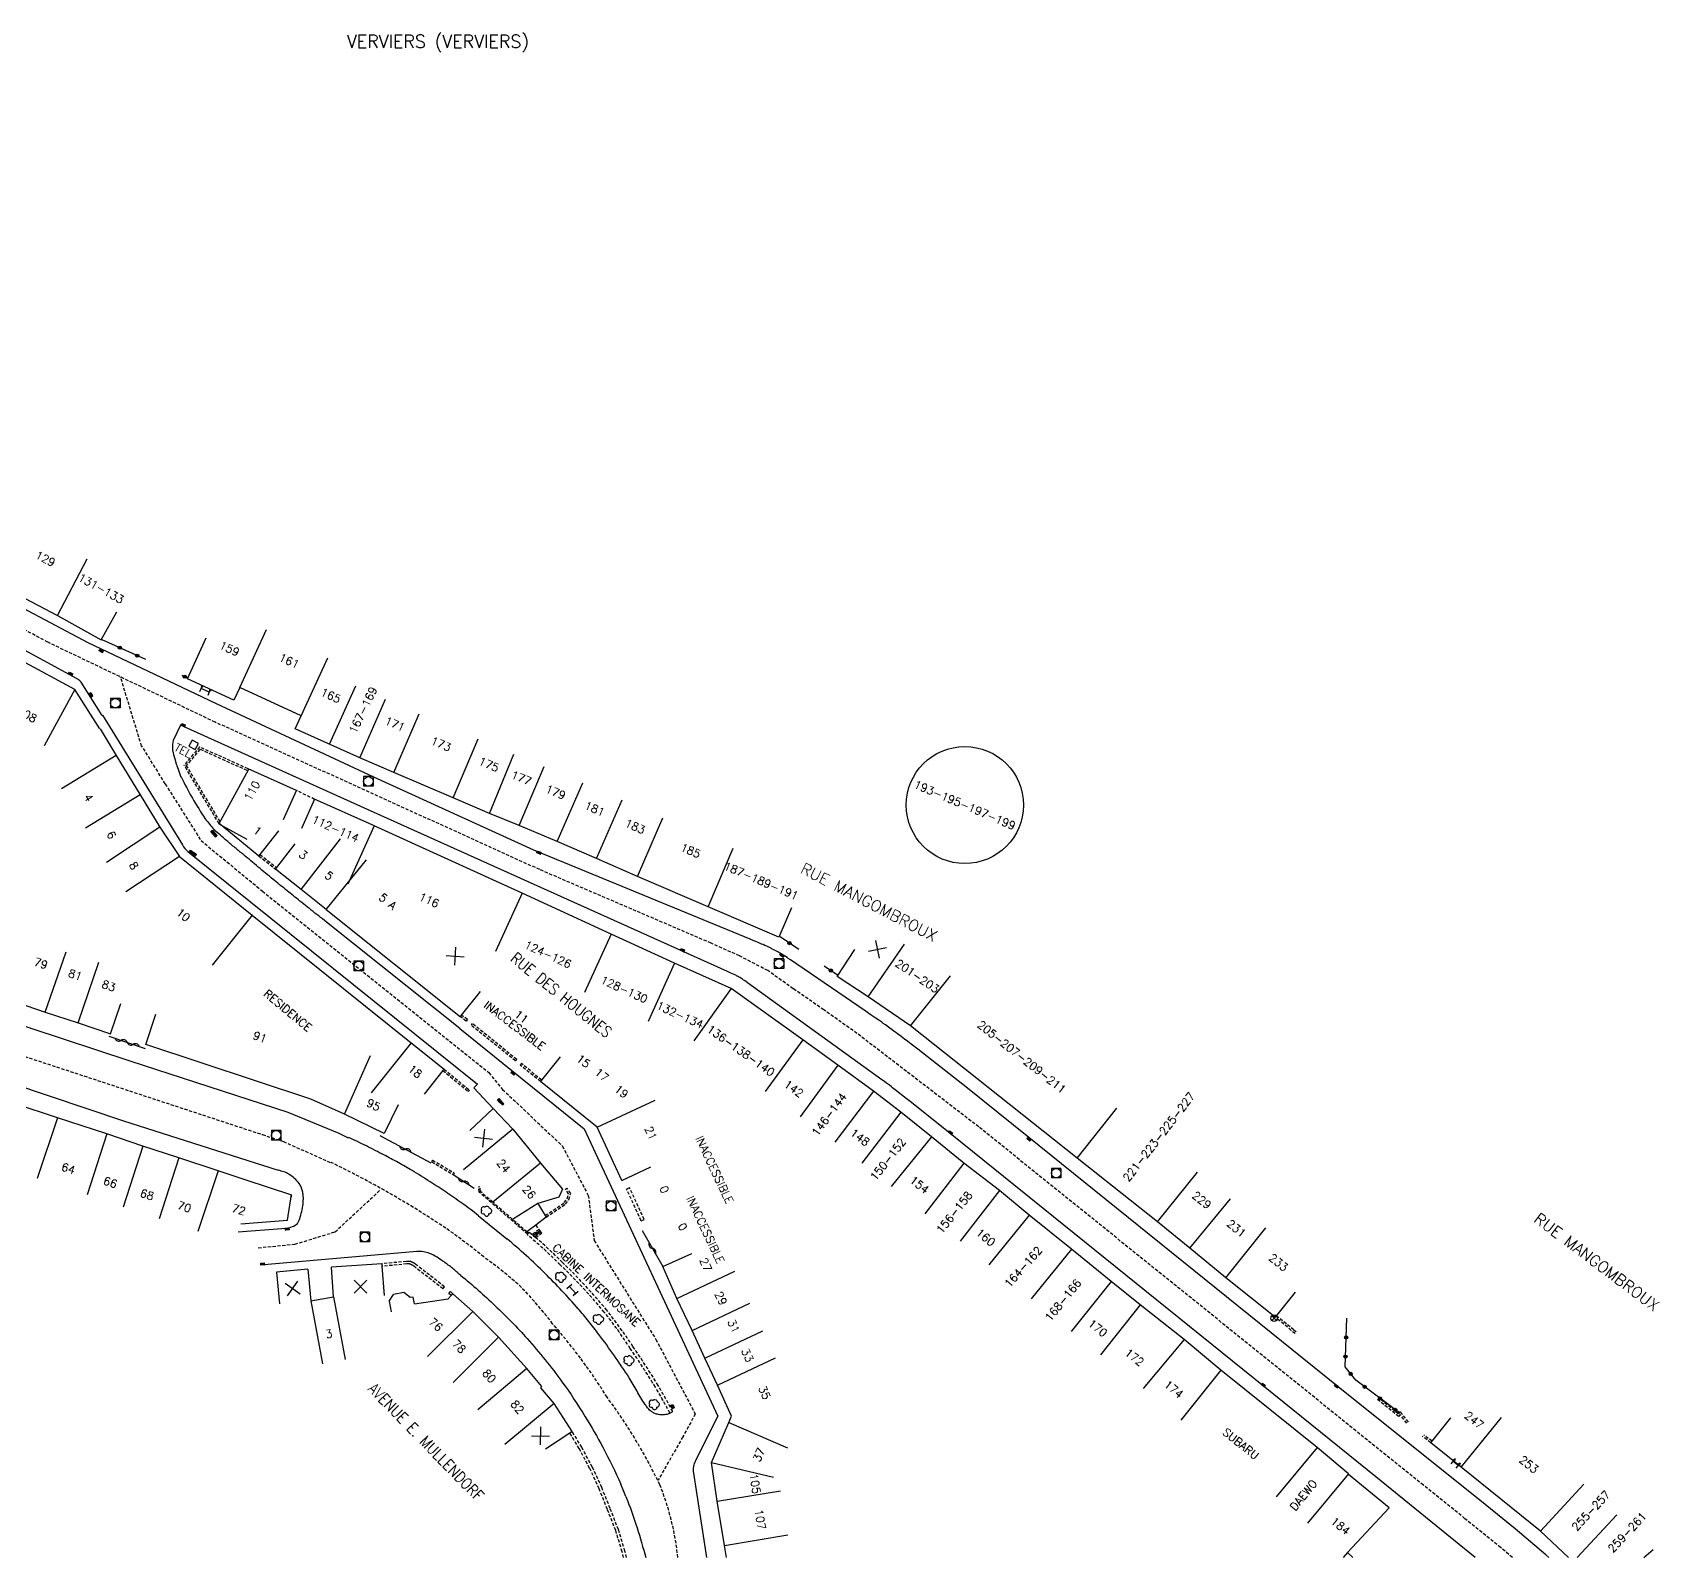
# Model space of a CAD drawing. Header units: millimetres. Extents: x 256000 to 257000, y 143000 to 144000.
# Drawn here: x 256304.1 to 256558.2, y 143000 to 143238.2 of the extents above; entities that cross this region are included whole.
import ezdxf
from ezdxf.enums import TextEntityAlignment as Align

# ---------------------------------------------------------------- set-up
doc = ezdxf.new("R2010")
doc.units = ezdxf.units.MM
doc.linetypes.add('DASHED', pattern=[0.75, 0.5, -0.25])
doc.layers.get('0').update_dxf_attribs({"linetype": 'CONTINUOUS'})
for name, color, linetype in [('W0001', 6, 'DASHED'), ('W0008', 7, 'CONTINUOUS'), ('W0100', 7, 'CONTINUOUS'), ('W0105', 7, 'CONTINUOUS'), ('W0112', 1, 'DASHED'), ('W0300', 7, 'CONTINUOUS'), ('W0310', 3, 'CONTINUOUS'), ('W0322', 7, 'CONTINUOUS'), ('W0400', 7, 'CONTINUOUS'), ('W0420', 7, 'CONTINUOUS'), ('W0469', 7, 'CONTINUOUS'), ('W0980', 7, 'CONTINUOUS'), ('W0984', 7, 'CONTINUOUS'), ('W0989', 7, 'CONTINUOUS'), ('W0991', 7, 'CONTINUOUS'), ('W1102', 7, 'CONTINUOUS'), ('W1474', 7, 'CONTINUOUS')]:
    doc.layers.add(name, color=color, linetype=linetype)
doc.styles.get("Standard").update_dxf_attribs({"font": 'romans.shx', "width": 0.85})

# ---------------------------------------------------------------- blocks, each defined once
blk = doc.blocks.new('t105o')
for p, q in [((-0.5, 0), (0.5, 0)), ((0.5, 0), (0.2, 0.1)), ((0.5, 0), (0.2, -0.1))]:
    blk.add_line(p, q)
blk = doc.blocks.new('T400')
for p, q in [((-0.15, 0.3), (0.15, 0.3)), ((-0.15, -0.25), (-0.15, 0.3)), ((-0.15, 0.15), (0.15, 0.15)), ((-0.15, 0), (0.15, 0)), ((0.15, 0.3), (0.15, -0.25)), ((-0.15, -0.15), (0.15, -0.15)), ((-0.15, -0.25), (-0.15, -0.3)), ((-0.15, -0.3), (0.15, -0.3)), ((0.15, -0.3), (0.15, -0.25))]:
    blk.add_line(p, q)
blk = doc.blocks.new('T469')
at = {"color": 0, "linetype": 'Continuous', "flags": 128}
for points in [[(-0.35, 0.35), (0.35, -0.35)], [(-0.35, -0.35), (0.35, 0.35)]]:
    blk.add_lwpolyline(points, dxfattribs=at)
at = {"color": 0, "linetype": 'Continuous'}
blk.add_circle((0, 0), 0.5, dxfattribs=at)
blk = doc.blocks.new('T420')
for p, q in [((0.75, 0.75), (-0.75, 0.75)), ((-0.75, 0.75), (-0.75, -0.75)), ((0.75, 0.75), (0.75, -0.75)), ((0.75, -0.75), (-0.75, -0.75))]:
    blk.add_line(p, q)
blk.add_ellipse((0, 0), major_axis=(-0.53, 0.53), ratio=1, start_param=3.926991, end_param=10.210176)
blk = doc.blocks.new('t322o')
at = {"color": 0, "linetype": 'Continuous'}
for radius in [0.25, 0.15]:
    blk.add_circle((0, 0), radius, dxfattribs=at)
blk = doc.blocks.new('t991o')
at = {"color": 0, "linetype": 'Continuous'}
for p, q in [((-1, 1), (1, -1)), ((-1, -1), (1, 1))]:
    blk.add_line(p, q, dxfattribs=at)
blk = doc.blocks.new('t310o')
at = {"color": 0, "linetype": 'Continuous'}
for centre, start, end in [((-0.5, 0.38), 216.8699, 323.1304), ((0.5, -0.37), 36.8699, 143.1303)]:
    blk.add_arc(centre, 0.625, start, end, dxfattribs=at)
blk = doc.blocks.new('T300')
for p, q in [((-0.8, 0.51), (-0.86, 0.34)), ((-0.86, 0.34), (-0.86, 0.17)), ((-0.86, 0.17), (-0.74, 0.06)), ((-0.69, 0.63), (-0.8, 0.51)), ((-0.8, -0.06), (-0.74, 0.06)), ((-0.74, 0.06), (-0.69, 0.11)), ((-0.57, 0.69), (-0.69, 0.63)), ((-0.46, 0.69), (-0.57, 0.69)), ((-0.29, 0.63), (-0.46, 0.69)), ((-0.29, 0.63), (-0.17, 0.74)), ((-0.23, 0.57), (-0.29, 0.63)), ((-0.17, 0.74), (-0.06, 0.8)), ((-0.06, 0.8), (0.06, 0.8)), ((0.06, 0.8), (0.23, 0.74)), ((0.23, 0.74), (0.34, 0.63)), ((0.34, 0.63), (0.4, 0.51)), ((0.46, 0.46), (0.34, 0.46)), ((0.4, 0.51), (0.4, 0.46)), ((0.57, 0.4), (0.46, 0.46)), ((0.57, 0.4), (0.69, 0.29)), ((0.69, 0.29), (0.74, 0.17)), ((0.74, 0.06), (0.69, -0.17)), ((0.74, 0.17), (0.74, 0.06)), ((-0.8, -0.17), (-0.8, -0.06)), ((-0.8, -0.23), (-0.8, -0.17)), ((-0.74, -0.34), (-0.8, -0.23)), ((-0.69, -0.4), (-0.74, -0.34)), ((-0.51, -0.46), (-0.69, -0.4)), ((-0.4, -0.46), (-0.51, -0.46)), ((-0.4, -0.46), (-0.34, -0.46)), ((-0.34, -0.46), (-0.34, -0.4)), ((-0.34, -0.51), (-0.34, -0.46)), ((-0.29, -0.63), (-0.34, -0.51)), ((-0.17, -0.74), (-0.29, -0.63)), ((-0.06, -0.8), (-0.17, -0.74)), ((0.06, -0.8), (-0.06, -0.8)), ((0.17, -0.74), (0.06, -0.8)), ((0.23, -0.69), (0.17, -0.74)), ((0.29, -0.46), (0.23, -0.46)), ((0.29, -0.63), (0.23, -0.69)), ((0.46, -0.4), (0.29, -0.46)), ((0.34, -0.51), (0.29, -0.63)), ((0.34, -0.51), (0.34, -0.46)), ((0.57, -0.34), (0.46, -0.4)), ((0.63, -0.29), (0.57, -0.34)), ((0.69, -0.17), (0.63, -0.29))]:
    blk.add_line(p, q)
blk = doc.blocks.new('T1474')
at = {"color": 0, "linetype": 'Continuous', "flags": 128}
for points in [[(-0.75, -0.5), (-0.75, 0.5)], [(-0.75, 0), (0.75, 0)], [(0.75, 0), (0.75, -0.5), (0.75, 0.5)]]:
    blk.add_lwpolyline(points, dxfattribs=at)

msp = doc.modelspace()

# ---------------------------------------------------------------- linework, layer by layer
at = {"layer": 'W0001'}
msp.add_line((256324.8, 143120.84), (256321.16, 143126.76), dxfattribs=at)
for points in [[(256535.24, 143000), (256533.41, 143001.54), (256533.41, 143001.54), (256527.83, 143006.06), (256521.34, 143011.28), (256510.79, 143019.79), (256510.79, 143019.79), (256451.88, 143067.26), (256432.86, 143081.87), (256427.68, 143085.55), (256422.9, 143088.85), (256418.93, 143091.68), (256414.52, 143093.97), (256410.07, 143095.96), (256383.3, 143107.45), (256332.59, 143130.49), (256306.47, 143142.97), (256306.47, 143142.97), (256295.22, 143149)], [(256321.11, 143126.73), (256317.81, 143137.55)], [(256324.8, 143120.84), (256330.39, 143111.99), (256339.97, 143104.11), (256375.35, 143075.74), (256377.5, 143073.11), (256386.83, 143064.29), (256390.89, 143056.55), (256391.81, 143049.5), (256401.43, 143034.08), (256407.59, 143022.43), (256405.66, 143018.84), (256401.78, 143012.05)], [(256272.92, 143088.1), (256339.97, 143066.06), (256343.25, 143064.97), (256350.68, 143061.67)], [(256339.34, 143048.38), (256345.06, 143048.94), (256351.32, 143050.86), (256358.49, 143057.49)]]:
    msp.add_lwpolyline(points, dxfattribs=at)
msp.add_lwpolyline([(256404.88, 143000, 0.069913), (256402.07, 143011.35, 0.047257), (256393.83, 143025.03, 0.017195), (256389.66, 143031.15, 0.013865), (256385.32, 143036.52, 0.026627), (256380.47, 143042.17, 0.026922), (256374.56, 143046.94, 0.021482), (256368.61, 143051.44, 0.034869), (256350.72, 143061.7)], format="xyb", dxfattribs=at)
at = {"layer": 'W0008'}
for p, q in [((256370.81, 143082.63), (256378.94, 143076.08)), ((256373.74, 143053.39), (256378.18, 143049.79)), ((256407.7, 143015.14), (256411.1, 143022.09)), ((256396.77, 143009.5), (256395.98, 143011.45))]:
    msp.add_line(p, q, dxfattribs=at)
for points in [[(256540.92, 143000), (256540.49, 143000.4), (256535.68, 143004.49), (256530.98, 143008.27), (256507.79, 143026.88), (256459.7, 143065.58), (256450.13, 143073.29), (256442.35, 143079.38), (256441.32, 143080.18), (256440.8, 143080.58), (256440.29, 143080.98), (256440.03, 143081.17), (256439.51, 143081.57), (256439.25, 143081.76), (256438.86, 143082.06), (256438.69, 143082.18), (256438.34, 143082.44), (256438, 143082.69), (256437.77, 143082.85), (256437.31, 143083.19), (256436.96, 143083.43), (256436.73, 143083.6), (256436.26, 143083.92), (256435.56, 143084.41), (256435.1, 143084.73), (256434.16, 143085.37), (256422.48, 143093.36), (256422.13, 143093.59), (256421.95, 143093.71), (256421.68, 143093.89), (256421.42, 143094.06), (256421.28, 143094.15), (256421.1, 143094.26), (256421.01, 143094.31), (256420.87, 143094.39), (256420.66, 143094.51), (256420.5, 143094.6), (256420.39, 143094.66), (256420.18, 143094.77), (256420.07, 143094.83), (256419.85, 143094.94), (256419.63, 143095.05), (256419.49, 143095.13), (256419.19, 143095.27), (256418.86, 143095.43), (256418.64, 143095.53), (256418.49, 143095.6), (256418.19, 143095.73), (256417.97, 143095.83), (256417.52, 143096.03), (256417.07, 143096.22), (256416.77, 143096.34), (256416.17, 143096.59), (256382.39, 143110.5), (256357.4, 143121.92), (256332.83, 143133.33), (256315.82, 143141.41), (256312.76, 143142.86), (256282.41, 143158.96)], [(256314.96, 143131.55), (256311.65, 143136.72), (256311.61, 143136.78), (256311.59, 143136.81), (256311.56, 143136.85), (256311.53, 143136.89), (256311.51, 143136.92), (256311.47, 143136.96), (256311.45, 143136.98), (256311.42, 143137), (256311.38, 143137.04), (256311.35, 143137.06), (256311.3, 143137.1), (256311.27, 143137.12), (256311.21, 143137.16), (256311.15, 143137.19), (256311.04, 143137.26), (256277.71, 143155.36)], [(256529.44, 143000), (256513.89, 143012.58), (256496.6, 143026.53), (256478.08, 143041.48), (256447.69, 143066.03), (256441.38, 143071.05), (256440.53, 143071.72), (256438.83, 143073.06), (256438.43, 143073.37), (256438.23, 143073.53), (256437.92, 143073.77), (256437.61, 143074), (256437.46, 143074.11), (256437.15, 143074.34), (256436.99, 143074.46), (256436.76, 143074.63), (256415.76, 143089.76), (256415.5, 143089.95), (256415.27, 143090.12), (256415.15, 143090.2), (256414.98, 143090.32), (256414.8, 143090.44), (256414.71, 143090.5), (256414.57, 143090.59), (256414.45, 143090.66), (256414.39, 143090.7), (256414.3, 143090.75), (256414.2, 143090.8), (256414.16, 143090.83), (256414.06, 143090.88), (256414.01, 143090.9), (256413.94, 143090.94), (256413.68, 143091.06), (256413.15, 143091.3), (256412.62, 143091.54), (256411.57, 143092.01), (256381.4, 143105.61), (256355.37, 143117.31), (256327.19, 143130.01), (256326.06, 143127.61), (256325.95, 143127.01), (256325.93, 143126.76), (256325.92, 143126.6), (256325.94, 143126.26), (256325.96, 143126.1), (256326.02, 143125.76), (256326.1, 143125.43), (256326.29, 143124.77), (256326.52, 143123.96), (256326.65, 143123.57), (256326.85, 143122.98), (256327.26, 143121.91)], [(256267.29, 143094.7), (256319.25, 143077.6), (256343.93, 143069.57), (256351.93, 143066.27), (256353.4, 143065.56)], [(256288.98, 143078.06), (256318.26, 143068.19), (256342.45, 143060.48)], [(256373.56, 143073.95), (256373.01, 143073.39), (256376.05, 143070.14)], [(256378.94, 143076.08), (256390.22, 143066.98), (256411.1, 143022.09)]]:
    msp.add_lwpolyline(points, dxfattribs=at)
for points in [[(256315, 143131.58), (256327.5, 143111.32, 0.084391), (256328.35, 143110.27), (256373.56, 143073.95)], [(256327.31, 143121.94, 0.04009), (256331.06, 143115.41, 0.040816), (256332.44, 143113.72)], [(256370.81, 143082.63), (256350.24, 143099.04, 0.000283), (256347.9, 143100.91, -0.000898), (256345.55, 143102.78, -0.000313), (256343.6, 143104.35, -0.002453), (256341.65, 143105.93, -0.002717), (256339.33, 143107.86, 0.000754), (256337.02, 143109.79, 0.001257), (256335.71, 143110.87, -0.005128), (256334.41, 143111.97, 0.001972), (256333.41, 143112.82, -0.024422), (256332.44, 143113.72)], [(256373.74, 143053.39, 0.006717), (256372.45, 143054.4, 0.006596), (256371.12, 143055.36, 0.007484), (256368.66, 143057.05, 0.003093), (256366.17, 143058.69, 0.003191), (256364.77, 143059.58, 0.007371), (256363.35, 143060.45, 0.006893), (256361.18, 143061.69, 0.005712), (256358.97, 143062.88, 0.006016), (256356.22, 143064.28, 0.005909), (256353.43, 143065.62)], [(256336.19, 143050.85), (256343.71, 143051.44, 0.083562), (256344.66, 143051.69, 0.1182), (256345.45, 143052.19, 0.10576), (256345.97, 143053.49, 0.058825), (256346.37, 143055.8, 0.031191), (256346.36, 143056.52, 0.041864), (256346.24, 143057.23, 0.036831), (256346.04, 143057.84, 0.056221), (256345.73, 143058.41, 0.056535), (256344.99, 143059.22, 0.038627), (256344.11, 143059.88, 0.061184), (256343.31, 143060.24, -0.009336), (256342.49, 143060.51)], [(256403.63, 143022.53, -0.047317), (256403.31, 143022.4, -0.046366), (256402.98, 143022.32, -0.044792), (256402.24, 143022.29, -0.057571), (256401.52, 143022.41, -0.058353), (256401.02, 143022.62, -0.04489), (256400.58, 143022.92, -0.056655), (256400.14, 143023.4, -0.009104), (256399.77, 143023.92, -0.02558), (256398.5, 143025.99, 0.016004), (256397.27, 143028.07, 0.008364), (256394.96, 143031.51, 0.009021), (256392.54, 143034.85, 0.00903), (256390.95, 143036.88, 0.0089), (256389.3, 143038.86, 0.008796), (256386.77, 143041.66, 0.010101), (256384.13, 143044.37, 0.010014), (256381.21, 143047.14, 0.009827), (256378.18, 143049.79)], [(256370.94, 143044.09, 0.017615), (256369.68, 143045.17, 0.017277), (256368.35, 143046.17, 0.00826), (256367.27, 143046.91, 0.059739), (256366.09, 143047.51, 0.049813), (256365.12, 143047.75, 0.055312), (256364.11, 143047.78), (256339.65, 143045.68)], [(256370.94, 143044.09, -0.018719), (256376.35, 143039.32, -0.021097), (256381.35, 143034.19, -0.023451), (256386.78, 143027.45, -0.019013), (256390.4, 143021.99, -0.016471), (256393.17, 143017.22, -0.018346), (256395.98, 143011.45)], [(256409.43, 143000), (256407.37, 143013.19, -0.030365), (256407.31, 143013.69, -0.050616), (256407.35, 143014.2, -0.094495), (256407.7, 143015.14)], [(256396.77, 143009.5, -0.016111), (256398.5, 143004.61, -0.010655), (256399.87, 143000)]]:
    msp.add_lwpolyline(points, format="xyb", dxfattribs=at)
at = {"layer": 'W0100'}
for p, q in [((256314.64, 143129.47), (256317.14, 143125.27)), ((256339.43, 143109.58), (256333.21, 143114.64)), ((256339.43, 143109.58), (256342.54, 143113.5)), ((256342.02, 143107.54), (256345.12, 143111.46)), ((256349.96, 143101.2), (256370.92, 143084.48)), ((256371.1, 143084.71), (256374.04, 143088.39)), ((256370.92, 143084.48), (256371.1, 143084.71)), ((256383.61, 143074.58), (256386.57, 143078.23)), ((256368.18, 143076.07), (256365.24, 143072.4)), ((256368.36, 143076.3), (256368.18, 143076.07)), ((256383.42, 143074.34), (256383.61, 143074.58)), ((256376.05, 143070.14), (256372.4, 143066.72)), ((256383.44, 143061.59), (256386.86, 143057.55)), ((256396.12, 143058.9), (256400.65, 143061.01)), ((256386.28, 143056.26), (256383, 143055.27)), ((256386.86, 143057.55), (256386.28, 143056.26)), ((256383, 143055.27), (256379.04, 143052.81)), ((256383, 143055.27), (256384.14, 143053.42)), ((256382.67, 143051.91), (256381.3, 143050.85)), ((256402.51, 143045.45), (256407.08, 143047.49)), ((256347.05, 143045.05), (256342.17, 143044.59)), ((256342.17, 143044.59), (256342.64, 143039.61)), ((256358.63, 143045.88), (256350.78, 143045.33)), ((256351.1, 143040.74), (256350.78, 143045.33)), ((256358.63, 143045.88), (256358.66, 143045.48)), ((256358.66, 143045.48), (256358.99, 143040.9)), ((256359.8, 143040.03), (256360.46, 143041.1)), ((256369.46, 143040.9), (256369.73, 143041.2)), ((256359.8, 143040.03), (256360.1, 143038.35)), ((256410.12, 143014.86), (256412.84, 143021.09)), ((256388, 143019.41), (256384.19, 143016.94)), ((256388.38, 143019.66), (256388, 143019.41))]:
    msp.add_line(p, q, dxfattribs=at)
for points in [[(256314.6, 143129.43), (256310.68, 143135.57), (256302.4, 143140.08), (256293.31, 143145.13), (256287.2, 143148.44), (256281.12, 143151.8), (256275.23, 143155.04), (256269.54, 143158.14), (256265.29, 143160.44), (256258.66, 143164.16), (256251.82, 143167.78), (256246.48, 143170.65), (256239.59, 143175.61), (256238.92, 143174.68), (256230.25, 143180.92), (256227.33, 143176.86)], [(256300.03, 143156.92), (256297.71, 143152.49), (256307.96, 143147.13), (256314.8, 143143.35), (256317.22, 143147.73)], [(256422.63, 143101.49), (256420.66, 143096.89), (256409.61, 143101.62), (256398.58, 143106.38), (256392.18, 143109.19), (256386.04, 143111.85), (256380.1, 143114.35), (256375.48, 143116.22), (256369.76, 143118.66), (256360.52, 143122.61), (256355.22, 143124.94), (256345.12, 143129.45), (256346.02, 143131.48), (256336.43, 143135.9), (256335.52, 143133.93), (256328.29, 143137.27), (256331.17, 143143.65)], [(256331.68, 143135.19), (256330.4, 143135.76)], [(256317.14, 143125.27), (256320.89, 143119.14), (256323.97, 143114.08), (256327.01, 143109.49), (256338.38, 143100.34), (256363.22, 143080.41), (256368.36, 143076.3)], [(256343.25, 143115.26), (256345.29, 143119.82), (256337.73, 143123.2), (256337.82, 143123.11), (256333.16, 143114.61), (256337.55, 143112.21)], [(256510.34, 143000), (256509.48, 143000.76), (256516.01, 143007.75), (256509.62, 143012.95), (256509.65, 143013.05), (256504.74, 143017.16), (256489.69, 143029.24), (256483.97, 143034.04), (256477.1, 143039.48), (256472.55, 143043.12), (256466.39, 143048.14), (256459.74, 143053.48), (256455.11, 143057.31), (256449.56, 143061.6), (256444.49, 143065.71), (256439.7, 143069.58), (256435.43, 143072.83), (256429.85, 143076.9), (256424.39, 143080.87), (256413.18, 143088.86), (256404.34, 143092.84), (256394.46, 143097.35), (256380.58, 143103.76), (256357.46, 143114.3), (256357.23, 143114.38), (256348.12, 143118.44), (256346.09, 143113.87)], [(256255.44, 143112.45), (256252.32, 143108.54), (256257.37, 143104.53), (256265.1, 143098.72), (256271.02, 143096.65), (256276.73, 143094.78), (256283, 143092.68), (256288.64, 143090.83), (256294.44, 143089.02), (256300.14, 143087.2), (256306.06, 143085.17), (256311.19, 143083.54), (256316.26, 143081.82), (256317.87, 143086.55)], [(256349.96, 143101.2), (256346.02, 143104.37), (256342.02, 143107.54)], [(256501.3, 143041.46), (256498.18, 143037.56), (256490.5, 143043.69), (256484.86, 143048.33), (256479.79, 143052.43), (256467.25, 143062.37), (256441.24, 143083.04), (256434.62, 143087.57), (256429.77, 143090.78), (256432.53, 143094.95)], [(256361.19, 143070.73), (256358.98, 143066.24), (256352.82, 143069.27), (256347.54, 143071.6), (256321.78, 143080.12), (256323.35, 143084.87)], [(256396.12, 143058.9), (256392.25, 143067.21), (256383.42, 143074.34)], [(256344.45, 143056.18), (256344.58, 143056.59), (256337.31, 143059.01), (256333.07, 143060.39), (256326.91, 143062.43), (256321.3, 143064.24), (256315.69, 143066.17), (256307.95, 143068.68), (256301.35, 143070.87), (256297.9, 143072.03), (256293.86, 143073.28), (256293.57, 143073.26), (256292.1, 143068.48)], [(256376.05, 143070.14), (256379.1, 143066.89), (256383.44, 143061.59)], [(256336.61, 143052.1), (256343.92, 143052.67), (256344.52, 143056.69)], [(256384.14, 143053.42), (256384.3, 143053.17), (256382.67, 143051.91)], [(256347.05, 143045.05), (256347.53, 143040.08), (256351.1, 143040.74)], [(256412.84, 143021.09), (256413.27, 143022.08), (256411.09, 143026.92), (256409.1, 143031.15), (256407.09, 143035.46), (256404.74, 143040.43), (256402.51, 143045.45)], [(256363.73, 143039.63), (256363.55, 143040.65), (256363.05, 143040.62), (256362.05, 143041.39), (256360.46, 143041.1)], [(256363.73, 143039.63), (256369, 143040.41), (256369.46, 143040.9)], [(256388.38, 143019.66), (256385.55, 143024.03), (256383.48, 143026.52), (256383.64, 143026.71), (256381.28, 143029.51), (256376.87, 143034.4), (256372.86, 143038.43), (256369.73, 143041.2)], [(256544.02, 143000), (256539.61, 143004.1), (256527.24, 143014.08), (256522.5, 143017.91), (256525.65, 143021.8)], [(256412.46, 143000), (256412.17, 143001.89), (256411.04, 143008.77), (256410.12, 143014.86)], [(256526.77, 143014.36), (256526, 143015)]]:
    msp.add_lwpolyline(points, dxfattribs=at)
msp.add_lwpolyline([(256329.99, 143127.13), (256329, 143127.66), (256328.47, 143126.76), (256329.49, 143126.21)], close=True, dxfattribs=at)
at = {"layer": 'W0112'}
for p, q in [((256333.21, 143114.64), (256327.75, 143123.76)), ((256333.37, 143114.95), (256328.12, 143123.72)), ((256339.43, 143109.58), (256342.02, 143107.54)), ((256339.62, 143109.82), (256342.2, 143107.77)), ((256371.81, 143083.79), (256370.92, 143084.48)), ((256372, 143084.03), (256371.1, 143084.71)), ((256372, 143084.03), (256371.81, 143083.79)), ((256372.77, 143083.4), (256372.58, 143083.16)), ((256379.51, 143077.58), (256372.58, 143083.16)), ((256379.7, 143077.81), (256372.77, 143083.4)), ((256379.7, 143077.81), (256379.51, 143077.58)), ((256380.44, 143077.15), (256380.25, 143076.92)), ((256383.42, 143074.34), (256380.25, 143076.92)), ((256383.61, 143074.58), (256380.44, 143077.15)), ((256368.18, 143076.07), (256372.12, 143072.79)), ((256368.36, 143076.3), (256372.31, 143073.02)), ((256383.61, 143074.58), (256383.61, 143074.58)), ((256372.31, 143073.02), (256372.12, 143072.79)), ((256366.56, 143062.07), (256366.41, 143061.81)), ((256366.41, 143061.81), (256369.78, 143059.84)), ((256366.56, 143062.07), (256369.93, 143060.09)), ((256369.93, 143060.09), (256369.78, 143059.84)), ((256373.77, 143057.92), (256373.97, 143057.93)), ((256373.83, 143057.08), (256373.77, 143057.92)), ((256381.41, 143050.49), (256373.83, 143057.08)), ((256374.03, 143057.18), (256373.97, 143057.93)), ((256375.98, 143055.48), (256374.03, 143057.18)), ((256387.32, 143057.52), (256387.57, 143057.7)), ((256397.33, 143057.73), (256396.88, 143057.52)), ((256399.16, 143052.6), (256396.88, 143057.52)), ((256399.62, 143052.81), (256397.33, 143057.73)), ((256379.04, 143052.81), (256375.98, 143055.48)), ((256381.3, 143050.85), (256379.04, 143052.81)), ((256383.18, 143051.24), (256382.13, 143050.43)), ((256383.33, 143051.04), (256382.33, 143050.26)), ((256382.67, 143051.91), (256383.18, 143051.24)), ((256383.18, 143051.24), (256383.33, 143051.04)), ((256383.33, 143051.04), (256383.49, 143050.84)), ((256399.16, 143052.6), (256399.62, 143052.81)), ((256381.53, 143050.65), (256381.3, 143050.85)), ((256381.35, 143050.43), (256381.41, 143050.49)), ((256381.41, 143050.49), (256381.53, 143050.65)), ((256381.53, 143050.65), (256381.67, 143050.81)), ((256381.67, 143050.81), (256382.13, 143050.43)), ((256382.13, 143050.43), (256382.33, 143050.26)), ((256382.33, 143050.26), (256382.52, 143050.09)), ((256383.49, 143050.84), (256382.52, 143050.09)), ((256382.52, 143050.09), (256382.71, 143049.93)), ((256382.66, 143050.83), (256383.18, 143050.28)), ((256383.64, 143050.64), (256382.71, 143049.93)), ((256383.49, 143050.84), (256383.64, 143050.64)), ((256368.17, 143041.97), (256368.42, 143042.28)), ((256369.09, 143041.23), (256369.36, 143041.53)), ((256369.46, 143040.9), (256369.09, 143041.23)), ((256369.73, 143041.2), (256369.36, 143041.53)), ((256403.63, 143022.55), (256404.08, 143022.78))]:
    msp.add_line(p, q, dxfattribs=at)
for points in [[(256337.73, 143123.2), (256330.16, 143126.62), (256327.7, 143123.72)], [(256337.61, 143122.92), (256330.24, 143126.25), (256327.93, 143123.53)], [(256348.13, 143118.43), (256345.29, 143119.83)], [(256384.14, 143053.42), (256387.13, 143055.43), (256387.59, 143056.05), (256387.82, 143056.82), (256387.32, 143057.52)], [(256384.3, 143053.17), (256387.34, 143055.21), (256387.86, 143055.92), (256388.15, 143056.88), (256387.57, 143057.7)], [(256382.66, 143050.83), (256383.08, 143050.68), (256382.76, 143050.43), (256382.66, 143050.83)], [(256501.31, 143034.99), (256500.65, 143035.4), (256500.71, 143035.48), (256498.42, 143037.33)], [(256501.47, 143035.24), (256501.06, 143035.49), (256501.1, 143035.55), (256498.61, 143037.56)], [(256518.75, 143020.96), (256517.71, 143022.32), (256517.46, 143022), (256514.07, 143024.79)], [(256518.99, 143021.14), (256517.72, 143022.81), (256517.41, 143022.43), (256514.26, 143025.02)], [(256396.39, 143000), (256396.19, 143000.89), (256395.17, 143004.2), (256393.88, 143007.51), (256392.58, 143010.74), (256391.1, 143013.92), (256389.47, 143017.01), (256388, 143019.41)], [(256396.85, 143000), (256396.62, 143001), (256395.59, 143004.35), (256394.3, 143007.67), (256392.99, 143010.92), (256391.51, 143014.12), (256389.86, 143017.23), (256388.38, 143019.66)], [(256522.5, 143017.91), (256521.21, 143018.92)], [(256522.69, 143018.15), (256521.39, 143019.16)]]:
    msp.add_lwpolyline(points, dxfattribs=at)
for points in [[(256381.35, 143050.43, -0.020877), (256386.5, 143045.74, -0.026241), (256393.39, 143038.32, -0.021873), (256397.45, 143032.66, -0.013898), (256401.36, 143026.61, -0.015664), (256403.63, 143022.55)], [(256382.71, 143049.93, -0.016803), (256386.85, 143046.1, -0.026241), (256393.78, 143038.63, -0.021873), (256397.86, 143032.95, -0.013898), (256401.79, 143026.87, -0.015664), (256404.08, 143022.78)], [(256368.42, 143042.28), (256364.19, 143045.59, 0.002294), (256363.96, 143045.77, 0.030336), (256363.72, 143045.94, 0.018662), (256363.42, 143046.1, 0.05631), (256363.1, 143046.22, 0.058475), (256362.79, 143046.26, 0.023401), (256362.48, 143046.24), (256358.63, 143045.88)], [(256368.17, 143041.97), (256363.94, 143045.27, 0.002459), (256363.74, 143045.44, 0.031717), (256363.52, 143045.59, 0.014603), (256363.27, 143045.73, 0.060386), (256363.01, 143045.83, 0.058481), (256362.76, 143045.86, 0.023403), (256362.52, 143045.85), (256358.66, 143045.48)]]:
    msp.add_lwpolyline(points, format="xyb", dxfattribs=at)
at = {"layer": 'W0310'}
for p, q in [((256358.32, 143065.9), (256366.29, 143061.66)), ((256369.78, 143059.84), (256373.04, 143057.69)), ((256399.3, 143051.1), (256402.51, 143045.45))]:
    msp.add_line(p, q, dxfattribs=at)
msp.add_lwpolyline([(256315.99, 143081.41), (256321.65, 143079.51)], dxfattribs=at)
at = {"layer": 'W0322'}
for points in [[(256321.78, 143140.27), (256314.97, 143143.36)], [(256328.29, 143137.38), (256327.42, 143137.79)], [(256423.78, 143095), (256420.86, 143096.94)], [(256429.83, 143090.99), (256427.72, 143092.38)], [(256517.6, 143022.58), (256510.78, 143027.69), (256509.11, 143029.76), (256509.39, 143037.37)]]:
    msp.add_lwpolyline(points, dxfattribs=at)
at = {"layer": 'W1102'}
for p, q in [((256307.96, 143147.13), (256312.6, 143155.99)), ((256336.43, 143135.9), (256340.61, 143144.98)), ((256346.02, 143131.48), (256350.21, 143140.56)), ((256310.68, 143135.57), (256305.9, 143126.78)), ((256350.48, 143127.06), (256354.56, 143136.19)), ((256355.22, 143124.94), (256359.23, 143134.09)), ((256360.52, 143122.61), (256364.45, 143131.81)), ((256369.76, 143118.66), (256373.67, 143127.86)), ((256317.14, 143125.27), (256308.6, 143120.06)), ((256375.48, 143116.22), (256379.24, 143125.49)), ((256380.1, 143114.35), (256383.97, 143123.57)), ((256386.04, 143111.85), (256390.02, 143121.03)), ((256320.89, 143119.14), (256312.35, 143113.92)), ((256392.18, 143109.19), (256396.16, 143118.37)), ((256398.58, 143106.38), (256402.54, 143115.56)), ((256323.97, 143114.08), (256315.63, 143108.57)), ((256346.02, 143104.37), (256352.19, 143112.24)), ((256357.46, 143114.3), (256353.31, 143105.2)), ((256327.01, 143109.49), (256318.67, 143103.98)), ((256409.61, 143101.62), (256413.54, 143110.81)), ((256349.96, 143101.2), (256356.22, 143109)), ((256380.58, 143103.76), (256376.39, 143094.68)), ((256338.38, 143100.34), (256332.11, 143092.55)), ((256394.46, 143097.35), (256390.31, 143088.26)), ((256306.06, 143085.17), (256309.31, 143094.62)), ((256434.62, 143087.57), (256440.28, 143095.82)), ((256311.19, 143083.54), (256314.41, 143093.01)), ((256404.34, 143092.84), (256400.24, 143083.72)), ((256441.24, 143083.04), (256447.46, 143090.87)), ((256413.18, 143088.86), (256407.38, 143080.72)), ((256363.22, 143080.41), (256356.97, 143072.6)), ((256424.39, 143080.87), (256418.51, 143072.79)), ((256352.82, 143069.27), (256356.87, 143078.41)), ((256429.85, 143076.9), (256423.96, 143068.82)), ((256392.25, 143067.21), (256401.31, 143071.43)), ((256435.43, 143072.83), (256429.38, 143064.87)), ((256439.7, 143069.58), (256433.64, 143061.62)), ((256467.25, 143062.37), (256473.46, 143070.2)), ((256307.95, 143068.68), (256304.79, 143059.19)), ((256379.1, 143066.89), (256371.37, 143060.55)), ((256315.69, 143066.17), (256312.62, 143056.66)), ((256321.3, 143064.24), (256318.23, 143054.73)), ((256444.49, 143065.71), (256438.2, 143057.93)), ((256326.91, 143062.43), (256323.85, 143052.92)), ((256383.44, 143061.59), (256375.98, 143055.48)), ((256449.56, 143061.6), (256443.45, 143053.68)), ((256333.07, 143060.39), (256329.91, 143050.9)), ((256479.79, 143052.43), (256486.07, 143060.21)), ((256455.11, 143057.31), (256449, 143049.4)), ((256484.86, 143048.33), (256491.21, 143056.05)), ((256459.74, 143053.48), (256453.48, 143045.69)), ((256490.5, 143043.69), (256496.74, 143051.5)), ((256466.39, 143048.14), (256460.08, 143040.39)), ((256404.74, 143040.43), (256413.79, 143044.7)), ((256472.55, 143043.12), (256466.31, 143035.31)), ((256347.53, 143040.08), (256349.35, 143030.24)), ((256351.1, 143040.74), (256352.93, 143030.91)), ((256372.86, 143038.43), (256365.77, 143031.38)), ((256407.09, 143035.46), (256416.13, 143039.73)), ((256477.1, 143039.48), (256470.89, 143031.64)), ((256376.87, 143034.4), (256369.79, 143027.35)), ((256409.1, 143031.15), (256418.14, 143035.41)), ((256483.97, 143034.04), (256477.55, 143026.37)), ((256411.09, 143026.92), (256420.14, 143031.18)), ((256381.28, 143029.51), (256373.63, 143023.08)), ((256489.69, 143029.24), (256483.43, 143021.45)), ((256385.55, 143024.03), (256377.87, 143017.63)), ((256412.84, 143021.09), (256422.02, 143017.12)), ((256527.24, 143014.08), (256533.52, 143021.86)), ((256504.74, 143017.16), (256498.32, 143009.49)), ((256410.12, 143014.86), (256419.84, 143012.52)), ((256509.65, 143013.05), (256503.23, 143005.38)), ((256411.04, 143008.77), (256420.91, 143010.39)), ((256539.61, 143004.1), (256546.42, 143011.43)), ((256545.35, 143000), (256551.56, 143006.64)), ((256412.17, 143001.89), (256422.04, 143003.51)), ((256509.48, 143000.76), (256508.8, 143000)), ((256555.75, 143000), (256557.23, 143001.25))]:
    msp.add_line(p, q, dxfattribs=at)
msp.add_circle((256449.71, 143117.54), 9.15, dxfattribs=at)

# ---------------------------------------------------------------- block references
at = {"layer": 'W0105'}
for p, rotation in [((256330.4, 143135.76), 66.1869142510583), ((256331.68, 143135.19), 67.21476242090684), ((256526, 143015), 49.97586531355972), ((256526.77, 143014.36), 50.27423746013761)]:
    msp.add_blockref('t105o', p, dxfattribs=dict(at, rotation=rotation))
at = {"layer": 'W0300'}
for p in [(256375.01, 143054.09), (256386.62, 143043.76), (256392.51, 143037.18), (256397.28, 143030.73), (256401.24, 143023.87)]:
    msp.add_blockref('T300', p, dxfattribs=at)
at = {"layer": 'W0310'}
for p, rotation in [((256317.89, 143080.78), 341.4194305324806), ((256319.78, 143080.14), 341.4194305324806), ((256362.31, 143063.78), 152.0113687535705), ((256371.41, 143058.76), 146.6014354591918), ((256400.9, 143048.28), 119.6058094440118)]:
    msp.add_blockref('t310o', p, dxfattribs=dict(at, rotation=rotation))
at = {"layer": 'W0322'}
for p, rotation in [((256317.7, 143142.12), 155.6010676256809), ((256320.43, 143140.88), 155.6010676256809), ((256327.86, 143137.59), 155.6010676256809), ((256422.32, 143095.97), 146.4823456075148), ((256428.78, 143091.68), 146.4823456075148), ((256509.28, 143034.37), 87.86303304497585), ((256509.17, 143031.37), 87.86303304497585), ((256509.98, 143028.68), 128.8617664571942), ((256512.16, 143026.65), 143.1395169325388), ((256514.56, 143024.85), 143.1395169325388), ((256516.96, 143023.05), 143.1395169325388)]:
    msp.add_blockref('t322o', p, dxfattribs=dict(at, rotation=rotation))
at = {"layer": 'W0400'}
for p, rotation in [((256314.8, 143141.62), 61.12686430491569), ((256310.05, 143138.02), 64.42342461931881), ((256313.19, 143134.8), 31.10309113075159), ((256327.61, 143130.03), 63.45881996525319), ((256332.24, 143113.27), 42.26117143776123), ((256332.6, 143112.88), 44.73731650247139), ((256328.92, 143110.17), 52.8440987642108), ((256329.36, 143109.89), 53.20031020489985), ((256383.18, 143110.1), 70.58144693792879), ((256405.62, 143094.88), 64.14625620374584), ((256421.14, 143094.05), 56.24471285580354), ((256379.11, 143075.66), 49.19485504917264), ((256377.01, 143071.37), 44.36628355128342), ((256377.38, 143070.97), 47.0391551395628), ((256447.48, 143066.35), 51.69760992312792), ((256459.72, 143065.37), 51.28945835267633), ((256343.84, 143051.29), 275.2612623879478), ((256340.04, 143045.86), 93.01505404778439), ((256496.35, 143026.92), 49.64038744643727), ((256507.76, 143026.76), 50.57669901910204), ((256404.05, 143023.58), 21.34350536873296)]:
    msp.add_blockref('T400', p, dxfattribs=dict(at, rotation=rotation))
at = {"layer": 'W0420'}
for p in [(256317, 143133.46), (256356.54, 143121.23), (256355.01, 143092.4), (256420.68, 143092.78), (256342.13, 143065.95), (256463.97, 143060.03), (256394.43, 143054.89), (256355.98, 143050.07), (256385.55, 143034.75)]:
    msp.add_blockref('T420', p, dxfattribs=at)
at = {"layer": 'W0469'}
msp.add_blockref('T469', (256498.02, 143037.38), dxfattribs=at)
at = {"layer": 'W0991'}
for p, rotation in [((256370.08, 143093.94), 311.4964668733812), ((256436.06, 143095.02), 326.5283570705752), ((256374.51, 143065.49), 308.9909811372295), ((256344.71, 143042.01), 9.462320501125916), ((256355.3, 143042.31), 359.9999949910436), ((256383.41, 143018.99), 314.0289833105443)]:
    msp.add_blockref('t991o', p, dxfattribs=dict(at, rotation=rotation))
at = {"layer": 'W1474', "rotation": 311.8526426356572}
msp.add_blockref('T1474', (256388.42, 143041.8), dxfattribs=at)

# ---------------------------------------------------------------- texts
at = {"layer": 'W0980'}
msp.add_text('VERVIERS (VERVIERS)', height=2, dxfattribs=at).set_placement((256367.4, 143236.7), align=Align.MIDDLE)
at = {"layer": 'W0984'}
for s, rotation, p in [('TEL', 331.4749, (256327.61, 143126.04)), ('RESIDENCE', 320.2506, (256343.96, 143085.44)), ('INACCESSIBLE', 322.8534, (256379.39, 143083.09)), ('INACCESSIBLE', 295.2675, (256410.6, 143060.58)), ('INACCESSIBLE', 295.2675, (256409.19, 143051.21)), ('CABINE INTERMOSANE', 316.8594, (256392.16, 143042.56)), ('SUBARU', 321.2303, (256492.83, 143017.75)), ('DAEWO', 51.1075, (256502.61, 143009.75))]:
    msp.add_text(s, height=1.25, rotation=rotation, dxfattribs=at).set_placement(p, align=Align.MIDDLE)
at = {"layer": 'W0989'}
for rotation, p in [(332.4965, (256434.75, 143102.37)), (323.0409, (256548.43, 143046.14))]:
    msp.add_text('RUE MANGOMBROUX', height=1.75, rotation=rotation, dxfattribs=at).set_placement(p, align=Align.MIDDLE)
at = {"layer": 'W0989', "width": 0.857143}
for s, rotation, p in [('RUE DES HOUGNES', 320.9814, (256386.69, 143087.86)), ('AVENUE E. MULLENDORF', 314.2593, (256365.54, 143018.04))]:
    msp.add_text(s, height=1.75, rotation=rotation, dxfattribs=at).set_placement(p, align=Align.MIDDLE)
at = {"layer": 'W0991'}
for s, rotation, p in [('129', 332.3762, (256306.08, 143156.01)), ('131-133', 331.0942, (256314.77, 143151.37)), ('159', 335.2389, (256334.84, 143141.96)), ('161', 335.2389, (256344.16, 143140.05)), ('165', 335.8975, (256350.66, 143134.64)), ('167-169', 64.1372, (256355.7, 143132.39)), ('108', 331.4342, (256303.19, 143131.67)), ('171', 336.3321, (256360.68, 143130.19)), ('173', 336.8456, (256367.89, 143127.07)), ('175', 336.9381, (256375.36, 143123.88)), ('177', 337.8912, (256380.42, 143121.77)), ('110', 61.2532, (256338.37, 143119.76)), ('179', 337.2263, (256385.78, 143119.55)), ('193-195-197-199', 336.8646, (256449.71, 143117.54)), ('4', 301.4244, (256312.83, 143118.7)), ('181', 336.5765, (256391.89, 143116.95)), ('112-114', 336.095, (256351.41, 143113.84)), ('183', 336.2355, (256398.2, 143114.19)), ('6', 301.4019, (256316.4, 143112.86)), ('1', 323.0424, (256339.21, 143113.53)), ('3', 321.6294, (256346.36, 143109.76)), ('185', 336.6561, (256406.87, 143110.42)), ('8', 303.4854, (256319.88, 143108.07)), ('5', 321.2091, (256350.4, 143106.5)), ('187-189-191', 336.8646, (256417.89, 143105.69)), ('5 A', 321.4107, (256359.56, 143102.49)), ('116', 335.5597, (256366.01, 143102.69)), ('10', 321.1731, (256327.62, 143100.38)), ('124-126', 335.2207, (256384.59, 143094.2)), ('79', 341.0269, (256305.38, 143092.8)), ('81', 342.4338, (256310.74, 143091.03)), ('201-203', 325.5883, (256442.29, 143090.81)), ('83', 341.2266, (256315.98, 143089.31)), ('128-130', 335.4495, (256396.49, 143088.73)), ('132-134', 335.7776, (256405.22, 143084.74)), ('11', 322.1577, (256380.46, 143084.47)), ('91', 340.7291, (256339.61, 143081.3)), ('136-138-140', 324.5262, (256414.73, 143079.17)), ('205-207-209-211', 321.5228, (256458.6, 143078.18)), ('18', 321.3711, (256363.85, 143075.93)), ('15', 321.9102, (256390.14, 143077.54)), ('17', 321.048, (256392.98, 143075.4)), ('142', 323.9308, (256423, 143073.23)), ('95', 333.879, (256357.35, 143070.7)), ('19', 321.048, (256396.08, 143072.78)), ('146-144', 53.3748, (256428.52, 143069.21)), ('221-223-225-227', 52.1397, (256480.01, 143065.7)), ('21', 294.9624, (256400.68, 143066.28)), ('148', 322.743, (256433.33, 143065.63)), ('150-152', 52.0565, (256437.69, 143062.2)), ('64', 342.0969, (256309.67, 143060.76)), ('24', 309.3363, (256377.67, 143061.16)), ('66', 341.0059, (256316.22, 143058.59)), ('154', 320.9632, (256442.62, 143058.22)), ('68', 342.1365, (256321.96, 143056.68)), ('26', 310.176, (256381.66, 143057.08)), ('0', 293.6295, (256402.77, 143057.48)), ('156-158', 51.196, (256448.06, 143053.91)), ('229', 321.0591, (256486.72, 143055.82)), ('70', 341.5874, (256327.78, 143054.77)), ('72', 341.7608, (256336.29, 143054.33)), ('0', 301.6071, (256405.63, 143051.65)), ('160', 320.402, (256452.97, 143050)), ('231', 320.5621, (256492.13, 143051.41)), ('164-162', 48.3404, (256458.83, 143045.39)), ('27', 293.9895, (256409.23, 143045.74)), ('233', 321.3885, (256498.71, 143046.09)), ('168-166', 50.9289, (256465.05, 143040.2)), ('29', 295.254, (256411.61, 143040.48)), ('76', 318.519, (256367.06, 143036.38)), ('31', 295.0047, (256413.61, 143036.13)), ('170', 321.3602, (256470.46, 143035.83)), ('3', 10.5111, (256350.37, 143034.93)), ('78', 314.8632, (256370.7, 143032.96)), ('33', 295.2207, (256415.76, 143031.6)), ('172', 321.5966, (256476.19, 143031.27)), ('80', 312.0579, (256375.41, 143028.34)), ('35', 294.2244, (256418.42, 143025.75)), ('174', 320.056, (256482.34, 143026.28)), ('82', 310.0572, (256379.81, 143023.51)), ('247', 321.0497, (256529.27, 143021.44)), ('37', 66.4362, (256417.54, 143016.05)), ('253', 321.1064, (256537.82, 143014.54)), ('105', 278.5851, (256416.96, 143011.53)), ('255-257', 46.7356, (256547.51, 143007.32)), ('107', 279.3195, (256417.75, 143005.94)), ('184', 320.8261, (256508.39, 143004.93)), ('259-261', 46.7356, (256553.16, 143003.93))]:
    msp.add_text(s, height=1.25, rotation=rotation, dxfattribs=at).set_placement(p, align=Align.MIDDLE)

doc.saveas('drawing.dxf')
